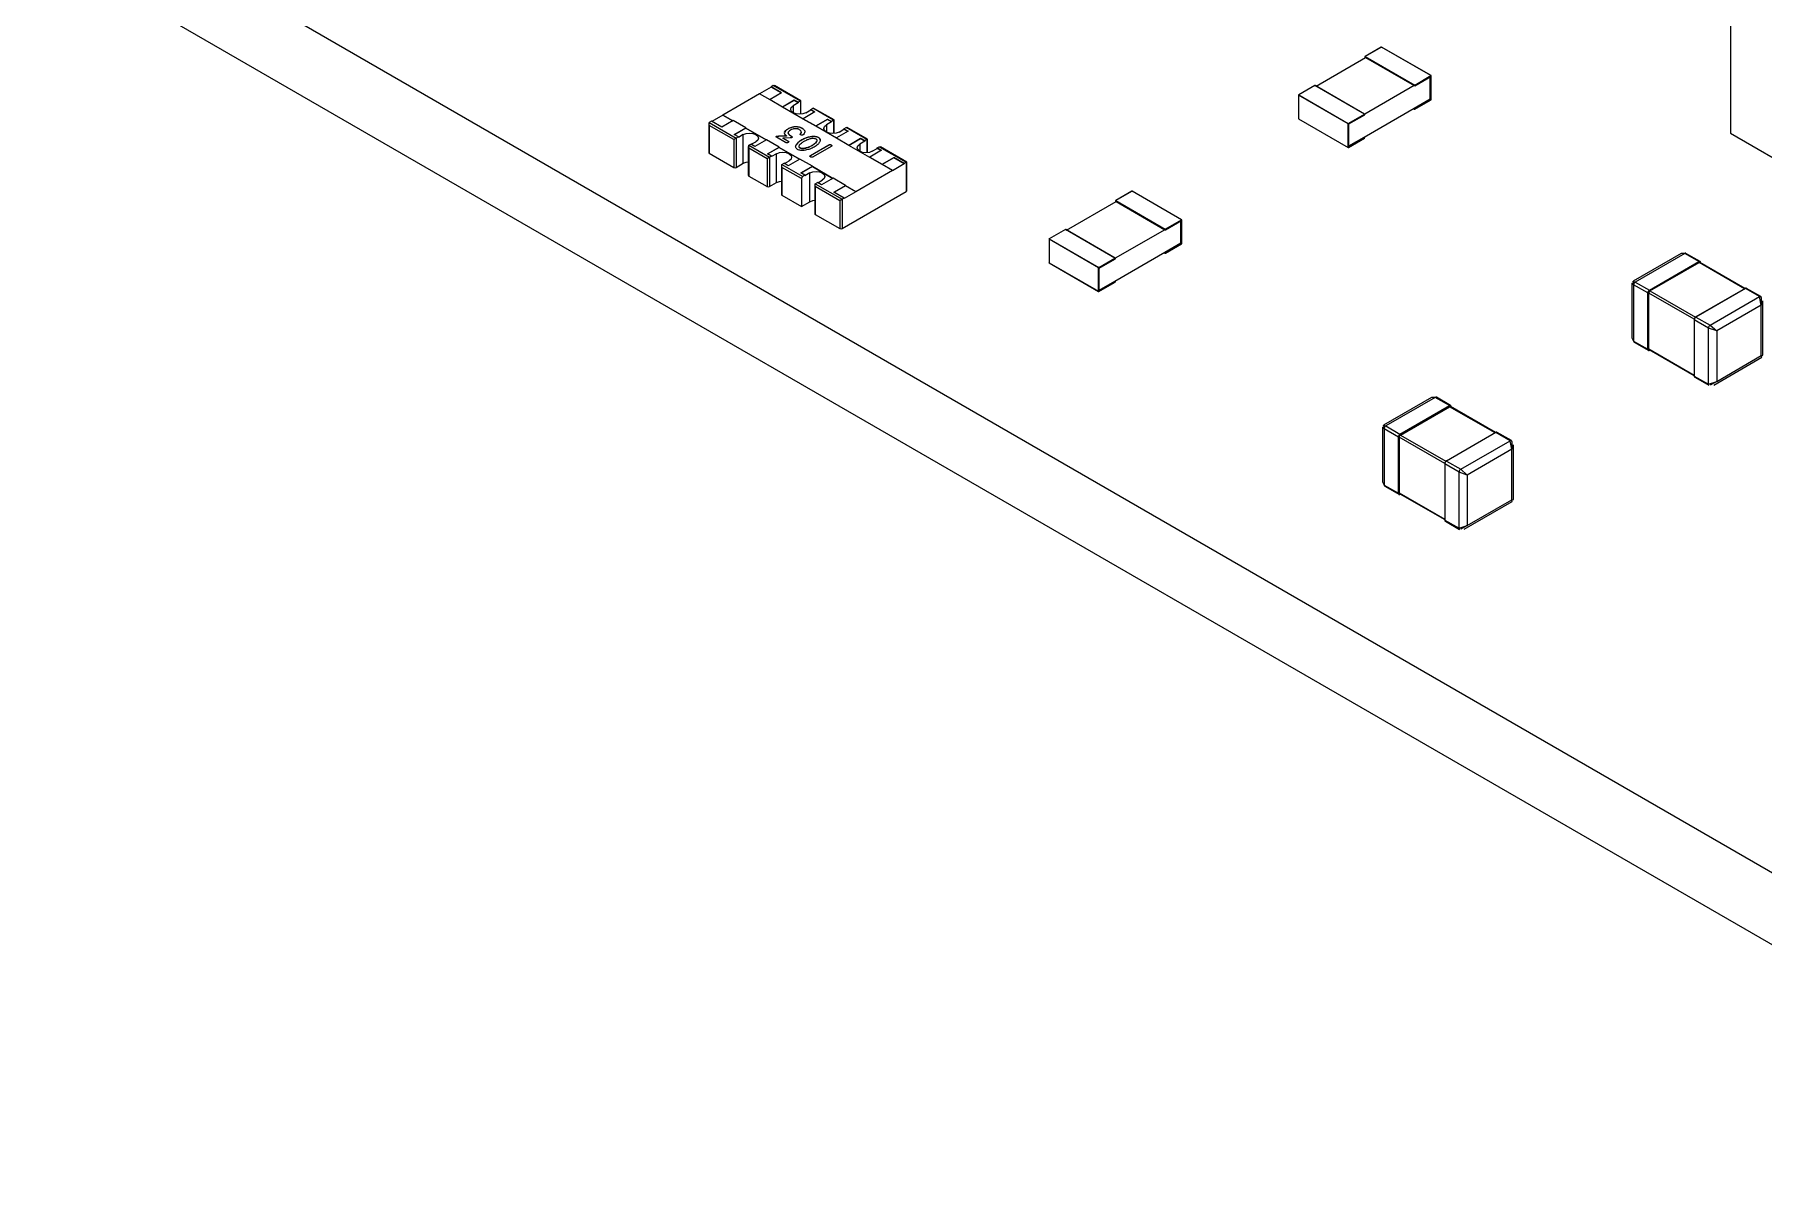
# Model space of a CAD drawing. Header units: millimetres. Extents: x -37 to 256, y 6 to 200.
# Drawn here: x 189.16 to 203.86, y 173.08 to 182.93 of the extents above; entities that cross this region are included whole.
import ezdxf

# ---------------------------------------------------------------- set-up
doc = ezdxf.new("R2010")
doc.units = ezdxf.units.MM

msp = doc.modelspace()

# ---------------------------------------------------------------- linework, layer by layer
at = {"color": 7, "linetype": 'Continuous', "lineweight": 15}
for p, q in [((203.583, 188.153), (203.583, 182.09)), ((189.158, 184.335), (231.585, 159.843)), ((189.158, 183.722), (231.585, 159.23)), ((200.612, 182.823), (200.474, 182.743)), ((200.613, 182.823), (200.475, 182.743)), ((201.034, 182.58), (200.613, 182.823)), ((201.035, 182.58), (200.615, 182.823)), ((200.057, 182.491), (200.477, 182.734)), ((200.473, 182.741), (200.473, 182.737)), ((200.473, 182.737), (200.474, 182.736)), ((200.894, 182.497), (200.474, 182.74)), ((200.474, 182.74), (200.474, 182.736)), ((200.474, 182.736), (200.477, 182.734)), ((200.475, 182.743), (200.896, 182.5)), ((200.477, 182.734), (200.891, 182.495)), ((195.423, 182.482), (195.325, 182.425)), ((195.441, 182.496), (195.423, 182.486)), ((195.512, 182.435), (195.423, 182.486)), ((195.423, 182.486), (195.423, 182.482)), ((195.508, 182.433), (195.423, 182.482)), ((195.671, 182.363), (195.441, 182.496)), ((195.441, 182.496), (195.452, 182.495)), ((195.675, 182.366), (195.452, 182.495)), ((200.046, 182.496), (199.909, 182.416)), ((200.048, 182.496), (199.91, 182.416)), ((200.468, 182.253), (200.048, 182.496)), ((200.47, 182.253), (200.049, 182.496)), ((200.891, 182.495), (200.471, 182.252)), ((200.891, 182.495), (200.894, 182.493)), ((200.894, 182.493), (200.894, 182.497)), ((200.894, 182.493), (200.898, 182.495)), ((200.896, 182.5), (201.034, 182.58)), ((200.896, 182.493), (201.032, 182.572)), ((201.036, 182.577), (200.898, 182.497)), ((200.898, 182.495), (201.034, 182.573)), ((200.898, 182.497), (200.898, 182.495)), ((201.027, 182.382), (201.027, 182.569)), ((201.032, 182.572), (201.034, 182.573)), ((201.034, 182.573), (201.034, 182.378)), ((201.036, 182.377), (201.036, 182.577)), ((201.037, 182.378), (201.037, 182.578)), ((195.324, 182.425), (195.013, 182.245)), ((195.413, 182.374), (195.324, 182.425)), ((195.512, 182.435), (195.413, 182.378)), ((195.413, 182.378), (195.519, 182.316)), ((195.413, 182.378), (195.413, 182.374)), ((195.519, 182.313), (195.413, 182.374)), ((195.519, 182.316), (195.618, 182.373)), ((195.618, 182.369), (195.519, 182.312)), ((195.653, 182.349), (195.611, 182.324)), ((195.618, 182.373), (195.653, 182.353)), ((195.618, 182.373), (195.618, 182.369)), ((195.653, 182.349), (195.618, 182.369)), ((195.671, 182.363), (195.653, 182.353)), ((195.653, 182.353), (195.653, 182.349)), ((195.675, 182.366), (195.671, 182.363)), ((195.675, 182.251), (195.675, 182.366)), ((199.907, 182.414), (199.907, 182.214)), ((200.329, 182.17), (199.908, 182.413)), ((199.908, 182.413), (199.908, 182.213)), ((199.91, 182.416), (200.331, 182.173)), ((200.891, 182.303), (201.027, 182.382)), ((200.894, 182.301), (201.031, 182.38)), ((200.897, 182.296), (201.035, 182.375)), ((201.034, 182.378), (200.898, 182.299)), ((200.898, 182.297), (201.036, 182.377)), ((201.027, 182.382), (201.031, 182.38)), ((201.034, 182.378), (201.031, 182.38)), ((194.914, 182.192), (194.896, 182.182)), ((194.896, 182.157), (194.896, 182.182)), ((194.896, 182.182), (195.126, 182.049)), ((195.002, 182.141), (194.914, 182.192)), ((195.013, 182.245), (194.918, 182.19)), ((195.101, 182.198), (195.002, 182.141)), ((195.013, 182.245), (195.098, 182.196)), ((195.098, 182.196), (195.013, 182.245)), ((195.013, 182.245), (195.013, 182.245)), ((195.208, 182.137), (195.101, 182.198)), ((195.519, 182.313), (195.519, 182.316)), ((195.695, 182.211), (195.519, 182.313)), ((195.794, 182.271), (195.695, 182.214)), ((195.695, 182.214), (195.802, 182.153)), ((195.695, 182.214), (195.695, 182.211)), ((195.802, 182.149), (195.695, 182.211)), ((195.717, 182.263), (195.759, 182.288)), ((195.759, 182.292), (195.777, 182.302)), ((195.759, 182.292), (195.794, 182.271)), ((195.759, 182.288), (195.759, 182.292)), ((195.791, 182.269), (195.759, 182.288)), ((195.954, 182.2), (195.777, 182.302)), ((195.777, 182.302), (195.787, 182.301)), ((195.958, 182.203), (195.787, 182.301)), ((195.802, 182.153), (195.901, 182.21)), ((195.901, 182.206), (195.802, 182.149)), ((195.936, 182.186), (195.893, 182.161)), ((195.901, 182.21), (195.936, 182.19)), ((195.901, 182.21), (195.901, 182.206)), ((195.936, 182.186), (195.901, 182.206)), ((195.954, 182.2), (195.936, 182.19)), ((195.936, 182.19), (195.936, 182.186)), ((195.958, 182.203), (195.954, 182.2)), ((195.958, 182.088), (195.958, 182.203)), ((199.908, 182.213), (200.329, 181.97)), ((199.909, 182.212), (200.329, 181.969)), ((200.331, 182.173), (200.468, 182.253)), ((200.47, 182.25), (200.332, 182.17)), ((200.334, 182.169), (200.47, 182.248)), ((200.335, 182.169), (200.471, 182.248)), ((200.467, 182.058), (200.891, 182.303)), ((200.47, 182.248), (200.47, 182.25)), ((200.47, 182.248), (200.471, 182.248)), ((200.471, 182.248), (200.471, 182.251)), ((200.887, 182.301), (200.895, 182.296)), ((200.894, 182.301), (200.891, 182.303)), ((200.894, 182.297), (200.894, 182.301)), ((200.898, 182.299), (200.894, 182.301)), ((200.898, 182.299), (200.898, 182.297)), ((194.892, 182.172), (194.892, 181.926)), ((195.105, 182.037), (194.896, 182.157)), ((194.896, 182.157), (194.896, 181.92)), ((195.126, 182.049), (195.105, 182.037)), ((195.105, 182.037), (195.105, 181.8)), ((195.109, 182.08), (195.208, 182.137)), ((195.144, 182.059), (195.109, 182.08)), ((195.208, 182.133), (195.112, 182.078)), ((195.144, 182.059), (195.126, 182.049)), ((195.126, 182.049), (195.126, 181.8)), ((195.186, 182.08), (195.144, 182.055)), ((195.144, 182.055), (195.144, 182.059)), ((195.186, 181.835), (195.186, 182.08)), ((195.208, 182.137), (195.208, 182.133)), ((195.208, 182.133), (195.381, 182.033)), ((195.381, 182.033), (195.208, 182.133)), ((195.208, 182.133), (195.208, 182.133)), ((195.384, 182.035), (195.285, 181.978)), ((195.49, 181.973), (195.384, 182.035)), ((195.466, 182.061), (195.466, 182.063)), ((195.546, 182.011), (195.468, 182.056)), ((195.489, 182.066), (195.552, 182.067)), ((195.489, 182.064), (195.489, 182.066)), ((195.552, 182.065), (195.489, 182.064)), ((195.584, 182.05), (195.523, 182.049)), ((195.523, 182.049), (195.567, 182.024)), ((195.523, 182.047), (195.523, 182.049)), ((195.567, 182.022), (195.523, 182.047)), ((195.537, 182.093), (195.537, 182.09)), ((195.552, 182.067), (195.552, 182.065)), ((195.567, 182.127), (195.567, 182.129)), ((195.568, 182.091), (195.568, 182.093)), ((195.582, 182.072), (195.582, 182.074)), ((195.597, 182.062), (195.597, 182.064)), ((195.632, 182.144), (195.632, 182.147)), ((195.671, 182.084), (195.671, 182.086)), ((195.678, 182.103), (195.678, 182.105)), ((195.678, 182.099), (195.678, 182.101)), ((195.683, 182.033), (195.683, 182.035)), ((195.687, 182.132), (195.687, 182.134)), ((195.758, 182.06), (195.758, 182.062)), ((195.802, 182.149), (195.802, 182.153)), ((195.978, 182.047), (195.802, 182.149)), ((195.825, 182.053), (195.825, 182.055)), ((196.077, 182.108), (195.978, 182.051)), ((195.978, 182.051), (196.084, 181.99)), ((195.978, 182.051), (195.978, 182.047)), ((196.084, 181.986), (195.978, 182.047)), ((196, 182.1), (196.042, 182.124)), ((196.042, 182.129), (196.06, 182.139)), ((196.042, 182.129), (196.077, 182.108)), ((196.042, 182.124), (196.042, 182.129)), ((196.074, 182.106), (196.042, 182.124)), ((196.236, 182.037), (196.06, 182.139)), ((196.06, 182.139), (196.07, 182.138)), ((196.241, 182.039), (196.07, 182.138)), ((196.084, 181.99), (196.183, 182.047)), ((196.183, 182.043), (196.085, 181.986)), ((196.183, 182.047), (196.219, 182.027)), ((196.183, 182.047), (196.183, 182.043)), ((196.219, 182.022), (196.183, 182.043)), ((196.236, 182.037), (196.219, 182.027)), ((196.241, 182.039), (196.236, 182.037)), ((196.241, 181.925), (196.241, 182.039)), ((200.329, 181.97), (200.329, 182.17)), ((200.332, 182.17), (200.332, 181.97)), ((200.332, 181.97), (200.47, 182.05)), ((200.332, 181.969), (200.47, 182.049)), ((200.334, 181.973), (200.334, 182.169)), ((200.334, 182.169), (200.335, 182.169)), ((200.47, 182.052), (200.334, 181.973)), ((200.335, 181.976), (200.335, 182.169)), ((200.335, 181.982), (200.467, 182.058)), ((200.467, 182.058), (200.47, 182.056)), ((200.47, 182.052), (200.47, 182.056)), ((200.47, 182.05), (200.47, 182.052)), ((200.471, 182.051), (200.471, 182.054)), ((203.583, 182.09), (206.212, 180.572)), ((194.896, 181.92), (195.105, 181.8)), ((195.228, 181.978), (195.228, 181.733)), ((195.232, 181.988), (195.25, 181.998)), ((195.232, 181.963), (195.232, 181.988)), ((195.232, 181.988), (195.409, 181.886)), ((195.388, 181.873), (195.232, 181.963)), ((195.232, 181.963), (195.232, 181.726)), ((195.285, 181.978), (195.25, 181.998)), ((195.254, 181.996), (195.292, 182.018)), ((195.409, 181.886), (195.388, 181.873)), ((195.391, 181.916), (195.49, 181.973)), ((195.427, 181.896), (195.391, 181.916)), ((195.49, 181.969), (195.395, 181.914)), ((195.427, 181.896), (195.409, 181.886)), ((195.409, 181.886), (195.409, 181.637)), ((195.469, 181.916), (195.427, 181.892)), ((195.427, 181.892), (195.427, 181.896)), ((195.469, 181.671), (195.469, 181.916)), ((195.49, 181.973), (195.49, 181.97)), ((195.49, 181.97), (195.664, 181.87)), ((195.49, 181.97), (195.49, 181.969)), ((195.664, 181.869), (195.49, 181.969)), ((195.567, 182.022), (195.567, 182.024)), ((195.636, 181.991), (195.636, 181.989)), ((195.669, 181.965), (195.669, 181.963)), ((195.714, 181.961), (195.714, 181.963)), ((195.758, 181.901), (195.913, 181.99)), ((195.913, 181.988), (195.758, 181.899)), ((195.758, 181.901), (195.758, 181.899)), ((195.769, 181.983), (195.769, 181.985)), ((195.934, 181.978), (195.779, 181.889)), ((195.806, 182.015), (195.806, 182.017)), ((195.913, 181.988), (195.913, 181.99)), ((195.934, 181.989), (195.934, 181.991)), ((196.084, 181.986), (196.084, 181.99)), ((196.261, 181.884), (196.084, 181.986)), ((196.219, 182.022), (196.176, 181.998)), ((196.219, 182.027), (196.219, 182.022)), ((196.36, 181.945), (196.261, 181.888)), ((196.261, 181.888), (196.367, 181.826)), ((196.261, 181.888), (196.261, 181.884)), ((196.282, 181.937), (196.325, 181.961)), ((196.325, 181.965), (196.342, 181.975)), ((196.325, 181.965), (196.36, 181.945)), ((196.325, 181.961), (196.325, 181.965)), ((196.357, 181.943), (196.325, 181.961)), ((196.342, 181.975), (196.572, 181.843)), ((196.342, 181.975), (196.353, 181.974)), ((196.577, 181.845), (196.353, 181.974)), ((200.334, 181.973), (200.335, 181.976)), ((195.126, 181.8), (195.186, 181.835)), ((195.388, 181.873), (195.388, 181.637)), ((195.511, 181.815), (195.511, 181.569)), ((195.515, 181.824), (195.533, 181.835)), ((195.515, 181.824), (195.692, 181.722)), ((195.515, 181.8), (195.515, 181.824)), ((195.681, 181.704), (195.515, 181.8)), ((195.515, 181.8), (195.515, 181.563)), ((195.568, 181.814), (195.533, 181.835)), ((195.536, 181.833), (195.575, 181.855)), ((195.667, 181.871), (195.568, 181.814)), ((195.773, 181.81), (195.667, 181.871)), ((195.674, 181.753), (195.773, 181.81)), ((195.71, 181.733), (195.674, 181.753)), ((195.773, 181.806), (195.678, 181.751)), ((195.752, 181.753), (195.71, 181.729)), ((195.752, 181.508), (195.752, 181.753)), ((195.773, 181.81), (195.773, 181.806)), ((195.773, 181.806), (195.947, 181.706)), ((195.946, 181.706), (195.773, 181.806)), ((195.773, 181.806), (195.773, 181.806)), ((196.456, 181.772), (196.144, 181.592)), ((196.367, 181.823), (196.261, 181.884)), ((196.367, 181.826), (196.466, 181.884)), ((196.367, 181.823), (196.367, 181.826)), ((196.456, 181.772), (196.367, 181.823)), ((196.466, 181.88), (196.368, 181.823)), ((196.555, 181.829), (196.456, 181.771)), ((196.456, 181.771), (196.456, 181.772)), ((196.555, 181.833), (196.466, 181.884)), ((196.466, 181.884), (196.466, 181.88)), ((196.555, 181.829), (196.466, 181.88)), ((196.572, 181.843), (196.555, 181.833)), ((196.555, 181.833), (196.555, 181.829)), ((196.577, 181.845), (196.572, 181.843)), ((196.572, 181.843), (196.572, 181.594)), ((196.577, 181.6), (196.577, 181.845)), ((195.232, 181.726), (195.388, 181.637)), ((195.409, 181.637), (195.469, 181.671)), ((195.681, 181.704), (195.681, 181.467)), ((195.71, 181.733), (195.692, 181.722)), ((195.71, 181.729), (195.71, 181.733)), ((195.794, 181.651), (195.794, 181.406)), ((195.798, 181.661), (195.816, 181.671)), ((195.798, 181.637), (195.798, 181.661)), ((195.798, 181.661), (196.028, 181.529)), ((196.007, 181.516), (195.798, 181.637)), ((195.798, 181.637), (195.798, 181.4)), ((195.851, 181.651), (195.816, 181.671)), ((195.819, 181.669), (195.858, 181.692)), ((195.95, 181.708), (195.851, 181.651)), ((196.056, 181.647), (195.95, 181.708)), ((195.957, 181.59), (196.056, 181.647)), ((196.056, 181.643), (195.961, 181.588)), ((196.028, 181.279), (196.572, 181.594)), ((196.144, 181.592), (196.045, 181.535)), ((196.056, 181.647), (196.056, 181.643)), ((196.144, 181.592), (196.056, 181.643)), ((196.056, 181.643), (196.056, 181.643)), ((196.144, 181.592), (196.056, 181.643)), ((196.144, 181.592), (196.144, 181.592)), ((198.491, 181.598), (198.353, 181.518)), ((198.492, 181.598), (198.354, 181.518)), ((198.913, 181.355), (198.492, 181.598)), ((198.914, 181.355), (198.493, 181.598)), ((195.515, 181.563), (195.681, 181.467)), ((195.681, 181.467), (195.752, 181.508)), ((196.045, 181.539), (195.957, 181.59)), ((196.028, 181.529), (196.007, 181.516)), ((196.007, 181.516), (196.007, 181.279)), ((196.045, 181.539), (196.028, 181.529)), ((196.028, 181.529), (196.028, 181.279)), ((196.045, 181.535), (196.045, 181.539)), ((197.936, 181.267), (198.356, 181.509)), ((198.352, 181.516), (198.352, 181.513)), ((198.773, 181.272), (198.352, 181.515)), ((198.352, 181.515), (198.352, 181.511)), ((198.352, 181.513), (198.352, 181.511)), ((198.352, 181.511), (198.356, 181.509)), ((198.354, 181.518), (198.775, 181.275)), ((198.356, 181.509), (198.77, 181.27)), ((195.798, 181.4), (196.007, 181.279)), ((198.775, 181.275), (198.913, 181.355)), ((198.775, 181.268), (198.911, 181.347)), ((198.915, 181.352), (198.777, 181.272)), ((198.777, 181.27), (198.913, 181.349)), ((198.906, 181.157), (198.906, 181.344)), ((198.911, 181.347), (198.913, 181.349)), ((198.913, 181.349), (198.913, 181.153)), ((198.915, 181.153), (198.915, 181.353)), ((198.915, 181.152), (198.915, 181.352)), ((197.786, 181.19), (197.786, 180.99)), ((197.925, 181.271), (197.787, 181.192)), ((198.207, 180.946), (197.787, 181.189)), ((197.787, 181.189), (197.787, 180.989)), ((197.926, 181.271), (197.788, 181.192)), ((197.788, 181.192), (198.209, 180.949)), ((198.347, 181.028), (197.926, 181.271)), ((198.348, 181.029), (197.928, 181.271)), ((198.77, 181.27), (198.349, 181.028)), ((198.77, 181.27), (198.773, 181.268)), ((198.77, 181.078), (198.906, 181.157)), ((198.773, 181.268), (198.773, 181.272)), ((198.773, 181.268), (198.777, 181.27)), ((198.773, 181.076), (198.909, 181.155)), ((198.776, 181.071), (198.914, 181.151)), ((198.777, 181.272), (198.777, 181.27)), ((198.913, 181.153), (198.777, 181.074)), ((198.777, 181.072), (198.915, 181.152)), ((198.906, 181.157), (198.909, 181.155)), ((198.913, 181.153), (198.909, 181.155)), ((198.209, 180.949), (198.347, 181.028)), ((198.349, 181.025), (198.211, 180.946)), ((198.213, 180.944), (198.35, 181.023)), ((198.213, 180.945), (198.349, 181.023)), ((198.345, 180.833), (198.77, 181.078)), ((198.349, 181.023), (198.349, 181.025)), ((198.349, 181.023), (198.35, 181.023)), ((198.35, 181.023), (198.35, 181.026)), ((198.765, 181.076), (198.774, 181.071)), ((198.773, 181.076), (198.77, 181.078)), ((198.777, 181.074), (198.773, 181.076)), ((198.773, 181.072), (198.773, 181.076)), ((198.777, 181.074), (198.777, 181.072)), ((203.161, 181.067), (202.753, 180.831)), ((203.193, 181.068), (202.772, 180.825)), ((203.193, 181.068), (203.161, 181.067)), ((203.313, 180.999), (203.193, 181.068)), ((203.323, 181), (203.203, 181.069)), ((197.787, 180.989), (198.207, 180.746)), ((197.787, 180.987), (198.208, 180.745)), ((198.207, 180.746), (198.207, 180.946)), ((198.211, 180.946), (198.211, 180.746)), ((198.213, 180.749), (198.213, 180.945)), ((198.213, 180.945), (198.213, 180.944)), ((198.213, 180.751), (198.213, 180.944)), ((202.892, 180.756), (203.313, 180.999)), ((203.316, 180.993), (202.896, 180.75)), ((202.897, 180.749), (203.315, 180.99)), ((203.705, 180.77), (203.322, 180.99)), ((203.328, 180.987), (203.328, 180.989)), ((198.21, 180.745), (198.348, 180.824)), ((198.211, 180.746), (198.349, 180.825)), ((198.213, 180.757), (198.345, 180.833)), ((198.349, 180.827), (198.213, 180.749)), ((198.213, 180.749), (198.213, 180.751)), ((198.345, 180.833), (198.349, 180.831)), ((198.349, 180.827), (198.349, 180.831)), ((198.349, 180.825), (198.349, 180.827)), ((198.35, 180.826), (198.35, 180.83)), ((202.743, 180.814), (202.758, 180.817)), ((202.743, 180.814), (202.743, 180.351)), ((202.758, 180.817), (202.753, 180.832)), ((202.878, 180.732), (202.758, 180.801)), ((202.758, 180.801), (202.758, 180.323)), ((202.772, 180.825), (202.892, 180.756)), ((202.878, 180.254), (202.878, 180.732)), ((202.885, 180.732), (202.885, 180.254)), ((202.887, 180.257), (202.887, 180.731)), ((203.706, 180.771), (203.286, 180.528)), ((203.709, 180.77), (203.288, 180.527)), ((203.829, 180.701), (203.709, 180.77)), ((203.839, 180.702), (203.719, 180.771)), ((203.719, 180.771), (203.719, 180.771)), ((203.408, 180.458), (203.829, 180.701)), ((203.843, 180.627), (203.465, 180.409)), ((203.843, 180.627), (203.829, 180.701)), ((203.843, 180.693), (203.843, 180.627)), ((203.843, 180.199), (203.843, 180.627)), ((203.858, 180.202), (203.858, 180.665)), ((203.272, 180.505), (203.272, 180.027)), ((203.394, 180.434), (203.274, 180.503)), ((203.274, 180.503), (203.274, 180.025)), ((203.288, 180.527), (203.408, 180.458)), ((203.465, 180.409), (203.394, 180.434)), ((203.394, 179.956), (203.394, 180.434)), ((203.408, 180.458), (203.465, 180.409)), ((202.743, 180.351), (202.758, 180.323)), ((202.758, 180.323), (202.878, 180.254)), ((202.762, 180.314), (202.882, 180.245)), ((203.465, 180.409), (203.465, 179.98)), ((202.89, 180.25), (203.272, 180.029)), ((202.895, 180.245), (202.896, 180.246)), ((203.439, 179.949), (203.848, 180.185)), ((203.465, 179.98), (203.843, 180.199)), ((203.843, 180.199), (203.858, 180.202)), ((203.848, 180.185), (203.843, 180.199)), ((203.274, 180.025), (203.394, 179.956)), ((203.278, 180.016), (203.398, 179.947)), ((203.278, 180.016), (203.278, 180.016)), ((203.394, 179.956), (203.465, 179.98)), ((203.465, 179.98), (203.408, 179.948)), ((201.04, 179.843), (200.632, 179.607)), ((201.071, 179.844), (200.651, 179.601)), ((201.071, 179.844), (201.04, 179.843)), ((201.191, 179.774), (201.071, 179.844)), ((201.201, 179.775), (201.081, 179.845)), ((200.771, 179.531), (201.191, 179.774)), ((201.195, 179.768), (200.774, 179.525)), ((200.776, 179.524), (201.193, 179.765)), ((201.583, 179.545), (201.201, 179.766)), ((201.207, 179.762), (201.207, 179.764)), ((200.622, 179.59), (200.636, 179.593)), ((200.622, 179.59), (200.622, 179.126)), ((200.636, 179.593), (200.632, 179.607)), ((200.757, 179.507), (200.636, 179.576)), ((200.636, 179.576), (200.636, 179.099)), ((200.651, 179.601), (200.771, 179.531)), ((201.585, 179.546), (201.164, 179.303)), ((201.587, 179.546), (201.167, 179.303)), ((201.708, 179.476), (201.587, 179.546)), ((201.718, 179.477), (201.597, 179.547)), ((201.597, 179.547), (201.597, 179.547)), ((200.757, 179.029), (200.757, 179.507)), ((200.764, 179.507), (200.764, 179.029)), ((200.765, 179.032), (200.765, 179.506)), ((201.287, 179.233), (201.708, 179.476)), ((201.722, 179.403), (201.343, 179.184)), ((201.722, 179.403), (201.708, 179.476)), ((201.722, 179.468), (201.722, 179.403)), ((201.722, 178.974), (201.722, 179.403)), ((201.736, 178.977), (201.736, 179.441)), ((201.151, 179.28), (201.151, 178.803)), ((201.273, 179.209), (201.153, 179.278)), ((201.153, 179.278), (201.153, 178.801)), ((201.167, 179.303), (201.287, 179.233)), ((200.622, 179.126), (200.636, 179.099)), ((200.636, 179.099), (200.757, 179.029)), ((201.343, 179.184), (201.273, 179.209)), ((201.273, 178.731), (201.273, 179.209)), ((201.287, 179.233), (201.343, 179.184)), ((201.343, 179.184), (201.343, 178.756)), ((200.641, 179.089), (200.761, 179.02)), ((200.769, 179.025), (201.151, 178.805)), ((200.773, 179.021), (200.775, 179.022)), ((201.318, 178.724), (201.726, 178.96)), ((201.343, 178.756), (201.722, 178.974)), ((201.722, 178.974), (201.736, 178.977)), ((201.726, 178.96), (201.722, 178.974)), ((201.153, 178.801), (201.273, 178.731)), ((201.157, 178.791), (201.277, 178.722)), ((201.157, 178.791), (201.157, 178.791)), ((201.273, 178.731), (201.343, 178.756)), ((201.343, 178.756), (201.287, 178.723))]:
    msp.add_line(p, q, dxfattribs=at)
at = {"color": 8, "linetype": 'Continuous', "lineweight": 15}
for p, q in [((201.031, 182.38), (201.031, 182.571)), ((195.671, 182.363), (195.671, 182.251)), ((195.611, 182.324), (195.611, 182.263)), ((195.954, 182.2), (195.954, 182.087)), ((200.887, 182.301), (200.894, 182.297)), ((195.893, 182.161), (195.893, 182.1)), ((196.236, 182.037), (196.236, 181.924)), ((200.335, 181.978), (200.47, 182.056)), ((196.176, 181.998), (196.176, 181.937)), ((198.909, 181.155), (198.909, 181.346)), ((198.766, 181.076), (198.773, 181.072)), ((203.7, 180.767), (203.315, 180.99)), ((198.213, 180.753), (198.349, 180.831)), ((202.758, 180.801), (202.743, 180.814)), ((202.753, 180.832), (202.772, 180.825)), ((203.273, 180.508), (202.887, 180.731)), ((202.897, 180.749), (203.283, 180.526)), ((202.887, 180.257), (203.272, 180.034)), ((201.579, 179.542), (201.193, 179.765)), ((200.636, 179.576), (200.622, 179.59)), ((200.632, 179.607), (200.651, 179.601)), ((201.151, 179.283), (200.765, 179.506)), ((200.776, 179.524), (201.162, 179.301)), ((200.765, 179.032), (201.151, 178.81))]:
    msp.add_line(p, q, dxfattribs=at)
at = {"color": 8, "linetype": 'Continuous', "lineweight": 15, "flags": 128}
for points in [[(200.612, 182.823), (200.612, 182.823), (200.613, 182.823), (200.613, 182.823), (200.613, 182.823), (200.613, 182.823)], [(200.613, 182.823), (200.614, 182.823), (200.614, 182.823), (200.614, 182.823), (200.615, 182.823), (200.615, 182.823)], [(200.473, 182.741), (200.473, 182.741), (200.473, 182.74), (200.473, 182.74), (200.474, 182.74), (200.474, 182.74)], [(200.474, 182.743), (200.475, 182.743), (200.475, 182.743), (200.475, 182.743), (200.475, 182.743), (200.475, 182.743)], [(200.048, 182.496), (200.047, 182.496), (200.047, 182.496), (200.047, 182.496), (200.046, 182.496), (200.046, 182.496)], [(200.048, 182.496), (200.048, 182.496), (200.048, 182.496), (200.049, 182.496), (200.049, 182.496), (200.049, 182.496)], [(201.034, 182.58), (201.034, 182.58), (201.035, 182.58), (201.035, 182.58), (201.035, 182.58), (201.035, 182.58)], [(201.036, 182.577), (201.036, 182.577), (201.036, 182.577), (201.037, 182.577), (201.037, 182.578), (201.037, 182.578)], [(199.907, 182.414), (199.907, 182.414), (199.908, 182.414), (199.908, 182.413), (199.908, 182.413), (199.908, 182.413)], [(199.909, 182.416), (199.909, 182.417), (199.909, 182.417), (199.909, 182.416), (199.91, 182.416), (199.91, 182.416)], [(201.037, 182.378), (201.037, 182.377), (201.036, 182.377), (201.036, 182.377), (201.036, 182.377), (201.036, 182.377)], [(199.907, 182.214), (199.907, 182.214), (199.908, 182.214), (199.908, 182.213), (199.908, 182.213), (199.908, 182.213)], [(199.909, 182.212), (199.908, 182.212), (199.908, 182.213), (199.908, 182.213), (199.908, 182.213), (199.908, 182.213)], [(200.468, 182.253), (200.469, 182.253), (200.469, 182.253), (200.469, 182.253), (200.47, 182.253), (200.47, 182.253)], [(200.47, 182.25), (200.471, 182.25), (200.471, 182.25), (200.471, 182.251), (200.471, 182.251), (200.471, 182.251)], [(200.895, 182.296), (200.895, 182.296), (200.895, 182.296), (200.894, 182.297), (200.894, 182.297), (200.894, 182.297)], [(200.471, 182.051), (200.471, 182.051), (200.471, 182.05), (200.471, 182.05), (200.47, 182.05), (200.47, 182.05)], [(200.47, 182.049), (200.47, 182.049), (200.47, 182.049), (200.47, 182.05), (200.47, 182.05), (200.47, 182.05)], [(200.329, 181.969), (200.329, 181.969), (200.329, 181.97), (200.329, 181.97), (200.329, 181.97), (200.329, 181.97)], [(200.332, 181.969), (200.332, 181.969), (200.332, 181.97), (200.332, 181.97), (200.332, 181.97), (200.332, 181.97)], [(198.491, 181.598), (198.491, 181.598), (198.491, 181.598), (198.492, 181.598), (198.492, 181.598), (198.492, 181.598)], [(198.492, 181.598), (198.492, 181.598), (198.493, 181.598), (198.493, 181.598), (198.493, 181.598), (198.493, 181.598)], [(198.352, 181.516), (198.352, 181.516), (198.352, 181.516), (198.352, 181.515), (198.352, 181.515), (198.352, 181.515)], [(198.353, 181.518), (198.353, 181.519), (198.353, 181.519), (198.354, 181.518), (198.354, 181.518), (198.354, 181.518)], [(198.913, 181.355), (198.913, 181.355), (198.913, 181.355), (198.914, 181.355), (198.914, 181.355), (198.914, 181.355)], [(198.915, 181.352), (198.915, 181.352), (198.915, 181.352), (198.915, 181.353), (198.915, 181.353), (198.915, 181.353)], [(197.786, 181.19), (197.786, 181.189), (197.786, 181.189), (197.786, 181.189), (197.787, 181.189), (197.787, 181.189)], [(197.787, 181.192), (197.788, 181.192), (197.788, 181.192), (197.788, 181.192), (197.788, 181.192), (197.788, 181.192)], [(197.926, 181.271), (197.926, 181.271), (197.926, 181.272), (197.925, 181.272), (197.925, 181.271), (197.925, 181.271)], [(197.926, 181.271), (197.927, 181.271), (197.927, 181.272), (197.927, 181.272), (197.928, 181.271), (197.928, 181.271)], [(198.915, 181.153), (198.915, 181.153), (198.915, 181.152), (198.915, 181.152), (198.915, 181.152), (198.915, 181.152)], [(198.347, 181.028), (198.347, 181.029), (198.348, 181.029), (198.348, 181.029), (198.348, 181.029), (198.348, 181.029)], [(198.349, 181.025), (198.349, 181.026), (198.349, 181.026), (198.35, 181.026), (198.35, 181.026), (198.35, 181.026)], [(198.774, 181.071), (198.773, 181.071), (198.773, 181.072), (198.773, 181.072), (198.773, 181.072), (198.773, 181.072)], [(197.786, 180.99), (197.786, 180.989), (197.786, 180.989), (197.786, 180.989), (197.787, 180.989), (197.787, 180.989)], [(197.787, 180.987), (197.787, 180.988), (197.787, 180.988), (197.787, 180.988), (197.787, 180.989), (197.787, 180.989)], [(203.327, 180.988), (203.327, 180.989), (203.326, 180.991), (203.325, 180.992), (203.324, 180.994), (203.322, 180.994), (203.32, 180.994), (203.318, 180.994), (203.316, 180.993)], [(198.208, 180.745), (198.208, 180.745), (198.208, 180.745), (198.207, 180.745), (198.207, 180.746), (198.207, 180.746)], [(198.21, 180.745), (198.211, 180.745), (198.211, 180.745), (198.211, 180.745), (198.211, 180.746), (198.211, 180.746)], [(198.348, 180.824), (198.349, 180.824), (198.349, 180.825), (198.349, 180.825), (198.349, 180.825), (198.349, 180.825)], [(198.35, 180.826), (198.35, 180.826), (198.349, 180.826), (198.349, 180.826), (198.349, 180.825), (198.349, 180.825)], [(202.885, 180.254), (202.885, 180.252), (202.886, 180.25), (202.887, 180.248), (202.888, 180.247), (202.89, 180.246), (202.892, 180.246), (202.894, 180.247), (202.895, 180.247)], [(201.206, 179.763), (201.205, 179.764), (201.205, 179.766), (201.204, 179.768), (201.202, 179.769), (201.201, 179.77), (201.199, 179.77), (201.197, 179.769), (201.195, 179.768)], [(200.764, 179.029), (200.764, 179.027), (200.764, 179.025), (200.765, 179.023), (200.767, 179.022), (200.768, 179.022), (200.77, 179.022), (200.772, 179.022), (200.773, 179.023)]]:
    msp.add_lwpolyline(points, dxfattribs=at)
at = {"color": 7, "linetype": 'Continuous', "lineweight": 15, "flags": 128}
for points in [[(195.717, 182.263), (195.692, 182.254), (195.664, 182.251), (195.635, 182.254), (195.611, 182.263), (195.594, 182.277), (195.589, 182.294), (195.594, 182.31), (195.611, 182.324)], [(195.186, 182.08), (195.211, 182.089), (195.239, 182.092), (195.268, 182.089), (195.292, 182.08), (195.309, 182.066), (195.314, 182.049), (195.309, 182.032), (195.292, 182.018)], [(196, 182.1), (195.975, 182.091), (195.946, 182.087), (195.918, 182.091), (195.893, 182.1), (195.877, 182.114), (195.871, 182.131), (195.877, 182.147), (195.893, 182.161)], [(195.469, 181.916), (195.494, 181.926), (195.522, 181.929), (195.551, 181.926), (195.575, 181.916), (195.592, 181.902), (195.597, 181.886), (195.592, 181.869), (195.575, 181.855)], [(196.282, 181.937), (196.258, 181.927), (196.229, 181.924), (196.201, 181.927), (196.176, 181.937), (196.16, 181.951), (196.154, 181.967), (196.16, 181.984), (196.176, 181.998)], [(195.186, 181.835), (195.211, 181.844), (195.228, 181.847)], [(195.752, 181.753), (195.776, 181.762), (195.805, 181.766), (195.834, 181.762), (195.858, 181.753), (195.874, 181.739), (195.88, 181.722), (195.874, 181.706), (195.858, 181.692)], [(195.469, 181.671), (195.494, 181.681), (195.511, 181.684)], [(195.752, 181.508), (195.776, 181.517), (195.794, 181.52)]]:
    msp.add_lwpolyline(points, dxfattribs=at)
at = {"color": 7, "linetype": 'Continuous', "lineweight": 15}
for centre, radius, start, end in [((200.613, 182.82), 0.0025, 60.0027, 119.9973), ((200.475, 182.741), 0.0025, 119.9973, 180), ((200.478, 182.74), 0.00384, 122.6055, 177.3945), ((200.048, 182.494), 0.0025, 60.0027, 119.9973), ((200.898, 182.497), 0.00384, 122.6055, 177.3945), ((200.896, 182.5), 0.00384, 242.6097, 297.3903), ((200.894, 182.497), 0.00384, 2.6055, 57.3945), ((201.032, 182.576), 0.00384, 2.6055, 57.3945), ((201.034, 182.578), 0.0025, 0, 60.0027), ((199.91, 182.414), 0.0025, 119.9973, 180), ((199.912, 182.413), 0.00384, 122.6055, 177.3945), ((201.034, 182.378), 0.0025, 299.9973, 0), ((199.91, 182.214), 0.0025, 180, 240.0027), ((200.466, 182.25), 0.00384, 2.6055, 57.3945), ((200.468, 182.251), 0.0025, 0, 60.0027), ((200.896, 182.3), 0.00384, 242.6097, 297.3903), ((200.896, 182.298), 0.0025, 240.0027, 299.9973), ((200.333, 182.17), 0.00384, 122.6055, 177.3945), ((200.331, 182.174), 0.00384, 242.6097, 297.3903), ((200.328, 182.17), 0.00384, 2.6055, 57.3945), ((200.468, 182.051), 0.0025, 299.9973, 0), ((194.9, 181.927), 0.00754, 185.6948, 245.6253), ((200.331, 181.974), 0.00384, 242.6097, 297.3903), ((200.331, 181.971), 0.0025, 240.0027, 299.9973), ((195.116, 181.82), 0.0231, 242.6097, 297.3903), ((195.235, 181.733), 0.00754, 185.6948, 245.6253), ((195.398, 181.657), 0.0231, 242.6097, 297.3903), ((195.704, 181.703), 0.0231, 122.6055, 177.3945), ((196.569, 181.601), 0.00754, 294.3747, 354.3052), ((198.492, 181.596), 0.0025, 60.0027, 119.9973), ((195.518, 181.57), 0.00754, 185.6948, 245.6253), ((198.354, 181.516), 0.0025, 119.9973, 180), ((198.356, 181.515), 0.00384, 122.6055, 177.3945), ((195.801, 181.407), 0.00754, 185.6948, 245.6253), ((198.911, 181.352), 0.00384, 2.6055, 57.3945), ((198.913, 181.353), 0.0025, 0, 60.0027), ((196.017, 181.3), 0.0231, 242.6097, 297.3903), ((197.788, 181.19), 0.0025, 119.9973, 180), ((197.791, 181.188), 0.00384, 122.6055, 177.3945), ((197.926, 181.269), 0.0025, 60.0027, 119.9973), ((198.777, 181.272), 0.00384, 122.6055, 177.3945), ((198.775, 181.276), 0.00384, 242.6097, 297.3903), ((198.773, 181.272), 0.00384, 2.6055, 57.3945), ((198.913, 181.153), 0.0025, 299.9973, 0), ((198.345, 181.025), 0.00384, 2.6055, 57.3945), ((198.347, 181.026), 0.0025, 0, 60.0027), ((198.775, 181.076), 0.00384, 242.6097, 297.3903), ((198.775, 181.073), 0.0025, 240.0027, 299.9973), ((203.198, 181.06), 0.0101, 65.686, 125.6182), ((197.788, 180.99), 0.0025, 180, 240.0027), ((198.211, 180.946), 0.00384, 122.6055, 177.3945), ((198.209, 180.949), 0.00384, 242.6097, 297.3903), ((198.207, 180.946), 0.00384, 2.6055, 57.3945), ((203.309, 180.992), 0.00768, 2.6055, 57.3945), ((203.319, 180.984), 0.00754, 65.686, 125.6182), ((198.209, 180.749), 0.00384, 242.6097, 297.3903), ((198.209, 180.747), 0.0025, 240.0027, 299.9973), ((198.347, 180.826), 0.0025, 299.9973, 0), ((202.788, 180.8), 0.0307, 122.6055, 177.3945), ((202.909, 180.73), 0.0307, 122.6055, 177.3945), ((202.881, 180.738), 0.00769, 242.6097, 297.3903), ((202.908, 180.73), 0.0231, 122.6055, 177.3945), ((202.91, 180.729), 0.0231, 122.6055, 177.3945), ((202.888, 180.75), 0.00768, 2.6055, 57.3945), ((203.833, 180.694), 0.0101, 354.3796, 54.302), ((203.305, 180.502), 0.0307, 122.6055, 177.3945), ((203.425, 180.432), 0.0307, 122.6055, 177.3945), ((202.768, 180.322), 0.0101, 174.3796, 234.302), ((202.881, 180.261), 0.00769, 242.6097, 297.3903), ((202.894, 180.256), 0.00755, 174.3796, 234.302), ((201.077, 179.836), 0.0101, 65.686, 125.6182), ((203.404, 179.955), 0.0101, 174.3796, 234.302), ((201.187, 179.768), 0.00768, 2.6055, 57.3945), ((201.198, 179.759), 0.00754, 65.686, 125.6182), ((200.667, 179.575), 0.0307, 122.6055, 177.3945), ((200.787, 179.506), 0.0307, 122.6055, 177.3945), ((200.76, 179.514), 0.00769, 242.6097, 297.3903), ((200.787, 179.506), 0.0231, 122.6055, 177.3945), ((200.788, 179.505), 0.0231, 122.6055, 177.3945), ((200.767, 179.525), 0.00768, 2.6055, 57.3945), ((201.712, 179.469), 0.0101, 354.3796, 54.302), ((201.183, 179.277), 0.0307, 122.6055, 177.3945), ((200.646, 179.098), 0.0101, 174.3796, 234.302), ((201.303, 179.208), 0.0307, 122.6055, 177.3945), ((200.76, 179.036), 0.00769, 242.6097, 297.3903), ((200.773, 179.032), 0.00755, 174.3796, 234.302), ((201.283, 178.73), 0.0101, 174.3796, 234.302)]:
    msp.add_arc(centre, radius, start, end, dxfattribs=at)
at = {"color": 8, "linetype": 'Continuous', "lineweight": 15}
for centre, radius, start, end in [((201.035, 182.376), 0.0012, 304.0564, 7.2558), ((200.897, 182.297), 0.0012, 304.0564, 7.2558), ((198.913, 181.152), 0.0012, 304.0563, 7.2558), ((198.775, 181.072), 0.0012, 304.0563, 7.2558), ((203.319, 180.991), 0.0101, 66.7087, 125.5285), ((203.326, 180.989), 0.0021, 311.3511, 357.4184), ((203.707, 180.768), 0.00251, 54.3818, 114.314), ((203.715, 180.762), 0.0102, 67.4847, 125.4597), ((203.835, 180.693), 0.0101, 65.686, 125.6182), ((203.275, 180.505), 0.00251, 185.6948, 245.6253), ((203.287, 180.525), 0.00251, 54.3818, 114.314), ((202.888, 180.253), 0.00981, 173.608, 236.0126), ((202.893, 180.247), 0.0021, 302.5896, 348.6897), ((203.275, 180.028), 0.00251, 185.6948, 245.6253), ((203.284, 180.024), 0.0101, 174.3796, 234.302), ((201.197, 179.766), 0.0101, 66.7087, 125.5285), ((201.205, 179.764), 0.0021, 311.3511, 357.4184), ((201.586, 179.544), 0.00251, 54.3818, 114.314), ((201.593, 179.537), 0.0102, 67.4847, 125.4597), ((201.713, 179.468), 0.0101, 65.686, 125.6182), ((201.154, 179.281), 0.00251, 185.6948, 245.6253), ((201.165, 179.301), 0.00251, 54.3818, 114.314), ((200.766, 179.028), 0.00981, 173.608, 236.0126), ((200.772, 179.023), 0.0021, 302.5896, 348.6897), ((201.154, 178.803), 0.00251, 185.6948, 245.6253), ((201.163, 178.8), 0.0101, 174.3796, 234.302)]:
    msp.add_arc(centre, radius, start, end, dxfattribs=at)
at = {"color": 7, "linetype": 'Continuous', "lineweight": 15}
for points, knots in [([(195.468, 182.056), (195.467, 182.057), (195.465, 182.058), (195.464, 182.06), (195.464, 182.061), (195.465, 182.062), (195.466, 182.063), (195.466, 182.063)], [0, 0, 0, 0, 0.3512049, 0.5187653, 0.688076, 0.8331908, 1, 1, 1, 1]), ([(195.466, 182.061), (195.465, 182.061), (195.465, 182.06), (195.464, 182.059), (195.464, 182.059), (195.464, 182.058)], [0, 0, 0, 0, 0.438324, 0.789433, 1, 1, 1, 1]), ([(195.466, 182.063), (195.467, 182.064), (195.469, 182.064), (195.474, 182.065), (195.481, 182.066), (195.486, 182.066), (195.489, 182.066)], [0, 0, 0, 0, 0.0841338, 0.3340346, 0.6654841, 1, 1, 1, 1]), ([(195.489, 182.064), (195.487, 182.064), (195.483, 182.064), (195.476, 182.063), (195.471, 182.063), (195.468, 182.062), (195.466, 182.061), (195.466, 182.061)], [0, 0, 0, 0, 0.211288, 0.594414, 0.791443, 0.934359, 1, 1, 1, 1]), ([(195.552, 182.067), (195.547, 182.072), (195.539, 182.08), (195.536, 182.089), (195.537, 182.093), (195.537, 182.095)], [0, 0, 0, 0, 0.5912282, 0.8592114, 1, 1, 1, 1]), ([(195.537, 182.098), (195.537, 182.098), (195.537, 182.104), (195.546, 182.115), (195.559, 182.124), (195.567, 182.129)], [0, 0, 0, 0, 0.002841, 0.460812, 1, 1, 1, 1]), ([(195.567, 182.127), (195.559, 182.122), (195.545, 182.113), (195.539, 182.102), (195.537, 182.096)], [0, 0, 0, 0, 0.540724, 1, 1, 1, 1]), ([(195.567, 182.129), (195.577, 182.134), (195.591, 182.141), (195.614, 182.146), (195.626, 182.146), (195.632, 182.147)], [0, 0, 0, 0, 0.521274, 0.7612, 1, 1, 1, 1]), ([(195.632, 182.144), (195.626, 182.144), (195.614, 182.144), (195.591, 182.139), (195.577, 182.132), (195.567, 182.127)], [0, 0, 0, 0, 0.2388, 0.478726, 1, 1, 1, 1]), ([(195.587, 182.117), (195.582, 182.114), (195.574, 182.108), (195.568, 182.099), (195.568, 182.095), (195.568, 182.093)], [0, 0, 0, 0, 0.532693, 0.768751, 1, 1, 1, 1]), ([(195.568, 182.093), (195.569, 182.089), (195.572, 182.083), (195.578, 182.077), (195.582, 182.074)], [0, 0, 0, 0, 0.464986, 1, 1, 1, 1]), ([(195.582, 182.072), (195.578, 182.075), (195.572, 182.081), (195.569, 182.087), (195.568, 182.091)], [0, 0, 0, 0, 0.535014, 1, 1, 1, 1]), ([(195.582, 182.074), (195.583, 182.073), (195.586, 182.071), (195.591, 182.068), (195.595, 182.065), (195.597, 182.064)], [0, 0, 0, 0, 0.223951, 0.611975, 1, 1, 1, 1]), ([(195.597, 182.062), (195.596, 182.063), (195.593, 182.065), (195.588, 182.068), (195.584, 182.07), (195.582, 182.072)], [0, 0, 0, 0, 0.223951, 0.611975, 1, 1, 1, 1]), ([(195.598, 182.053), (195.597, 182.053), (195.594, 182.051), (195.589, 182.05), (195.585, 182.05), (195.584, 182.05)], [0, 0, 0, 0, 0.325242, 0.74307, 1, 1, 1, 1]), ([(195.629, 182.128), (195.625, 182.128), (195.618, 182.128), (195.603, 182.125), (195.594, 182.12), (195.587, 182.117)], [0, 0, 0, 0, 0.239228, 0.479344, 1, 1, 1, 1]), ([(195.597, 182.064), (195.598, 182.063), (195.6, 182.062), (195.601, 182.059), (195.601, 182.056), (195.6, 182.054), (195.599, 182.054), (195.598, 182.053)], [0, 0, 0, 0, 0.251055, 0.503495, 0.751077, 0.89799, 1, 1, 1, 1]), ([(195.601, 182.056), (195.601, 182.056), (195.601, 182.058), (195.599, 182.06), (195.597, 182.061), (195.597, 182.062)], [0, 0, 0, 0, 0.279109, 0.752241, 1, 1, 1, 1]), ([(195.665, 182.12), (195.662, 182.122), (195.657, 182.124), (195.646, 182.128), (195.636, 182.128), (195.629, 182.128)], [0, 0, 0, 0, 0.25254, 0.496593, 1, 1, 1, 1]), ([(195.632, 182.147), (195.642, 182.146), (195.663, 182.145), (195.679, 182.137), (195.687, 182.134)], [0, 0, 0, 0, 0.500747, 1, 1, 1, 1]), ([(195.687, 182.132), (195.679, 182.135), (195.663, 182.143), (195.642, 182.144), (195.632, 182.144)], [0, 0, 0, 0, 0.499253, 1, 1, 1, 1]), ([(195.636, 181.991), (195.641, 181.999), (195.652, 182.015), (195.672, 182.028), (195.683, 182.035)], [0, 0, 0, 0, 0.474118, 1, 1, 1, 1]), ([(195.683, 182.033), (195.672, 182.026), (195.652, 182.013), (195.641, 181.997), (195.636, 181.989)], [0, 0, 0, 0, 0.525882, 1, 1, 1, 1]), ([(195.678, 182.105), (195.677, 182.108), (195.674, 182.114), (195.668, 182.118), (195.665, 182.12)], [0, 0, 0, 0, 0.498992, 1, 1, 1, 1]), ([(195.674, 182.077), (195.673, 182.077), (195.671, 182.079), (195.669, 182.081), (195.669, 182.084), (195.671, 182.085), (195.671, 182.086)], [0, 0, 0, 0, 0.2781256, 0.4973219, 0.7165098, 1, 1, 1, 1]), ([(195.671, 182.084), (195.671, 182.083), (195.669, 182.082), (195.669, 182.08), (195.67, 182.08)], [0, 0, 0, 0, 0.611036, 1, 1, 1, 1]), ([(195.671, 182.086), (195.674, 182.089), (195.679, 182.096), (195.678, 182.102), (195.678, 182.105)], [0, 0, 0, 0, 0.51358, 1, 1, 1, 1]), ([(195.678, 182.099), (195.678, 182.097), (195.678, 182.092), (195.674, 182.087), (195.671, 182.084)], [0, 0, 0, 0, 0.3440855, 1, 1, 1, 1]), ([(195.695, 182.077), (195.693, 182.076), (195.691, 182.075), (195.685, 182.074), (195.68, 182.074), (195.676, 182.075), (195.674, 182.076), (195.674, 182.077)], [0, 0, 0, 0, 0.217899, 0.437549, 0.667007, 0.895919, 1, 1, 1, 1]), ([(195.683, 182.035), (195.695, 182.041), (195.717, 182.053), (195.745, 182.059), (195.758, 182.062)], [0, 0, 0, 0, 0.526961, 1, 1, 1, 1]), ([(195.758, 182.06), (195.745, 182.057), (195.717, 182.051), (195.695, 182.039), (195.683, 182.033)], [0, 0, 0, 0, 0.4730392, 1, 1, 1, 1]), ([(195.687, 182.134), (195.692, 182.13), (195.702, 182.123), (195.706, 182.114), (195.708, 182.11)], [0, 0, 0, 0, 0.501897, 1, 1, 1, 1]), ([(195.698, 182.079), (195.697, 182.079), (195.697, 182.079), (195.697, 182.078), (195.697, 182.078), (195.697, 182.078), (195.697, 182.078), (195.696, 182.078), (195.696, 182.078), (195.696, 182.078), (195.696, 182.077), (195.696, 182.077), (195.695, 182.077), (195.695, 182.077), (195.695, 182.077), (195.695, 182.077)], [0, 0, 0, 0, 0.123296, 0.184937, 0.246578, 0.30822, 0.369861, 0.431503, 0.493144, 0.554786, 0.616428, 0.678069, 0.739711, 0.869749, 1, 1, 1, 1]), ([(195.708, 182.11), (195.708, 182.104), (195.709, 182.094), (195.701, 182.084), (195.698, 182.079)], [0, 0, 0, 0, 0.483848, 1, 1, 1, 1]), ([(195.703, 182.023), (195.712, 182.027), (195.728, 182.036), (195.748, 182.042), (195.757, 182.044)], [0, 0, 0, 0, 0.533948, 1, 1, 1, 1]), ([(195.757, 182.044), (195.759, 182.045), (195.767, 182.047), (195.779, 182.048), (195.793, 182.047), (195.8, 182.045), (195.803, 182.043), (195.803, 182.043)], [0, 0, 0, 0, 0.103094, 0.519822, 0.741756, 0.965375, 1, 1, 1, 1]), ([(195.758, 182.062), (195.765, 182.063), (195.777, 182.064), (195.796, 182.064), (195.812, 182.061), (195.821, 182.057), (195.825, 182.055)], [0, 0, 0, 0, 0.289577, 0.540831, 0.770477, 1, 1, 1, 1]), ([(195.825, 182.053), (195.821, 182.055), (195.812, 182.059), (195.796, 182.062), (195.777, 182.062), (195.765, 182.061), (195.758, 182.06)], [0, 0, 0, 0, 0.229523, 0.459169, 0.710423, 1, 1, 1, 1]), ([(195.803, 182.043), (195.804, 182.042), (195.808, 182.04), (195.811, 182.036), (195.812, 182.029), (195.81, 182.022), (195.807, 182.018), (195.806, 182.017)], [0, 0, 0, 0, 0.104408, 0.296686, 0.490679, 0.841125, 1, 1, 1, 1]), ([(195.825, 182.055), (195.828, 182.053), (195.835, 182.048), (195.84, 182.038), (195.841, 182.028), (195.838, 182.021), (195.836, 182.017)], [0, 0, 0, 0, 0.229523, 0.459169, 0.710423, 1, 1, 1, 1]), ([(195.84, 182.03), (195.84, 182.032), (195.84, 182.037), (195.835, 182.046), (195.828, 182.051), (195.825, 182.053)], [0, 0, 0, 0, 0.269876, 0.635036, 1, 1, 1, 1]), ([(195.567, 182.012), (195.566, 182.011), (195.563, 182.01), (195.559, 182.008), (195.555, 182.008), (195.551, 182.009), (195.548, 182.01), (195.546, 182.011), (195.546, 182.011)], [0, 0, 0, 0, 0.2087182, 0.4193788, 0.5697853, 0.7200025, 0.9523771, 1, 1, 1, 1]), ([(195.567, 182.024), (195.568, 182.023), (195.571, 182.021), (195.573, 182.019), (195.572, 182.017), (195.571, 182.014), (195.569, 182.013), (195.567, 182.012)], [0, 0, 0, 0, 0.2104226, 0.4232909, 0.5742187, 0.7245938, 1, 1, 1, 1]), ([(195.572, 182.016), (195.572, 182.016), (195.572, 182.017), (195.571, 182.019), (195.569, 182.021), (195.568, 182.021), (195.567, 182.022)], [0, 0, 0, 0, 0.1266447, 0.4334452, 0.9236127, 1, 1, 1, 1]), ([(195.647, 181.953), (195.644, 181.955), (195.637, 181.96), (195.631, 181.969), (195.631, 181.98), (195.634, 181.987), (195.636, 181.991)], [0, 0, 0, 0, 0.229523, 0.459169, 0.710423, 1, 1, 1, 1]), ([(195.714, 181.946), (195.707, 181.945), (195.694, 181.943), (195.676, 181.944), (195.66, 181.947), (195.651, 181.951), (195.647, 181.953)], [0, 0, 0, 0, 0.290776, 0.542493, 0.771725, 1, 1, 1, 1]), ([(195.669, 181.965), (195.668, 181.966), (195.664, 181.968), (195.661, 181.972), (195.659, 181.979), (195.662, 181.986), (195.664, 181.99), (195.665, 181.991)], [0, 0, 0, 0, 0.103683, 0.299828, 0.496994, 0.845446, 1, 1, 1, 1]), ([(195.669, 181.963), (195.668, 181.964), (195.664, 181.966), (195.661, 181.97), (195.66, 181.974), (195.66, 181.977), (195.661, 181.977)], [0, 0, 0, 0, 0.184403, 0.533251, 0.883915, 1, 1, 1, 1]), ([(195.665, 181.991), (195.67, 181.997), (195.68, 182.008), (195.695, 182.018), (195.703, 182.023)], [0, 0, 0, 0, 0.466052, 1, 1, 1, 1]), ([(195.714, 181.963), (195.713, 181.963), (195.705, 181.961), (195.693, 181.96), (195.679, 181.961), (195.672, 181.963), (195.669, 181.965), (195.669, 181.965)], [0, 0, 0, 0, 0.1036126, 0.5226256, 0.7430472, 0.9650769, 1, 1, 1, 1]), ([(195.714, 181.961), (195.713, 181.961), (195.705, 181.959), (195.693, 181.958), (195.679, 181.959), (195.672, 181.961), (195.669, 181.963), (195.669, 181.963)], [0, 0, 0, 0, 0.1036126, 0.5226256, 0.7430472, 0.9650769, 1, 1, 1, 1]), ([(195.769, 181.985), (195.76, 181.98), (195.744, 181.972), (195.724, 181.966), (195.714, 181.963)], [0, 0, 0, 0, 0.533948, 1, 1, 1, 1]), ([(195.769, 181.983), (195.76, 181.978), (195.744, 181.97), (195.724, 181.964), (195.714, 181.961)], [0, 0, 0, 0, 0.533948, 1, 1, 1, 1]), ([(195.789, 181.973), (195.778, 181.967), (195.755, 181.955), (195.727, 181.949), (195.714, 181.946)], [0, 0, 0, 0, 0.523282, 1, 1, 1, 1]), ([(195.758, 181.889), (195.757, 181.89), (195.754, 181.891), (195.752, 181.893), (195.752, 181.896), (195.754, 181.898), (195.756, 181.9), (195.758, 181.901)], [0, 0, 0, 0, 0.209003, 0.420284, 0.570907, 0.721066, 1, 1, 1, 1]), ([(195.758, 181.899), (195.757, 181.898), (195.754, 181.897), (195.753, 181.895), (195.753, 181.893), (195.753, 181.893)], [0, 0, 0, 0, 0.413267, 0.830699, 1, 1, 1, 1]), ([(195.779, 181.889), (195.778, 181.888), (195.775, 181.887), (195.771, 181.886), (195.767, 181.886), (195.762, 181.887), (195.76, 181.888), (195.758, 181.889), (195.758, 181.889)], [0, 0, 0, 0, 0.207532, 0.417184, 0.567602, 0.717646, 0.965229, 1, 1, 1, 1]), ([(195.806, 182.017), (195.802, 182.011), (195.792, 182), (195.777, 181.99), (195.769, 181.985)], [0, 0, 0, 0, 0.466052, 1, 1, 1, 1]), ([(195.806, 182.015), (195.802, 182.009), (195.792, 181.998), (195.777, 181.988), (195.769, 181.983)], [0, 0, 0, 0, 0.466052, 1, 1, 1, 1]), ([(195.836, 182.017), (195.831, 182.009), (195.821, 181.993), (195.8, 181.98), (195.789, 181.973)], [0, 0, 0, 0, 0.473039, 1, 1, 1, 1]), ([(195.811, 182.03), (195.811, 182.029), (195.812, 182.026), (195.81, 182.02), (195.807, 182.016), (195.806, 182.015)], [0, 0, 0, 0, 0.095266, 0.717781, 1, 1, 1, 1]), ([(195.913, 181.99), (195.914, 181.991), (195.917, 181.992), (195.921, 181.994), (195.925, 181.994), (195.929, 181.993), (195.932, 181.992), (195.934, 181.991), (195.934, 181.991)], [0, 0, 0, 0, 0.208839, 0.419783, 0.570177, 0.720242, 0.963923, 1, 1, 1, 1]), ([(195.934, 181.989), (195.933, 181.989), (195.93, 181.99), (195.926, 181.992), (195.922, 181.992), (195.917, 181.991), (195.915, 181.989), (195.913, 181.988)], [0, 0, 0, 0, 0.209003, 0.420284, 0.570907, 0.721066, 1, 1, 1, 1]), ([(195.934, 181.991), (195.935, 181.99), (195.937, 181.988), (195.939, 181.986), (195.939, 181.983), (195.938, 181.981), (195.936, 181.979), (195.934, 181.978), (195.934, 181.978)], [0, 0, 0, 0, 0.2075325, 0.4171844, 0.5676023, 0.7176461, 0.9652291, 1, 1, 1, 1]), ([(195.939, 181.982), (195.939, 181.983), (195.939, 181.984), (195.938, 181.986), (195.936, 181.987), (195.934, 181.988), (195.934, 181.989)], [0, 0, 0, 0, 0.1353409, 0.4353813, 0.9304692, 1, 1, 1, 1]), ([(203.328, 180.989), (203.328, 180.991), (203.328, 180.995), (203.325, 180.998), (203.323, 180.999), (203.322, 181)], [0, 0, 0, 0, 0.470902, 0.836366, 1, 1, 1, 1]), ([(203.718, 180.771), (203.718, 180.772), (203.716, 180.773), (203.711, 180.773), (203.708, 180.771), (203.706, 180.771)], [0, 0, 0, 0, 0.176561, 0.538946, 1, 1, 1, 1]), ([(203.286, 180.528), (203.284, 180.526), (203.28, 180.524), (203.276, 180.518), (203.273, 180.511), (203.273, 180.507), (203.272, 180.505)], [0, 0, 0, 0, 0.2506955, 0.5198161, 0.7875914, 1, 1, 1, 1]), ([(202.882, 180.245), (202.883, 180.244), (202.885, 180.243), (202.889, 180.243), (202.893, 180.245), (202.895, 180.245)], [0, 0, 0, 0, 0.18632, 0.544409, 1, 1, 1, 1]), ([(203.272, 180.027), (203.273, 180.025), (203.273, 180.021), (203.276, 180.017), (203.278, 180.016), (203.278, 180.016)], [0, 0, 0, 0, 0.465533, 0.826831, 1, 1, 1, 1]), ([(201.207, 179.764), (201.207, 179.766), (201.206, 179.77), (201.204, 179.774), (201.202, 179.775), (201.201, 179.775)], [0, 0, 0, 0, 0.470902, 0.836366, 1, 1, 1, 1]), ([(201.597, 179.547), (201.596, 179.547), (201.594, 179.548), (201.59, 179.548), (201.587, 179.547), (201.585, 179.546)], [0, 0, 0, 0, 0.176561, 0.538946, 1, 1, 1, 1]), ([(201.164, 179.303), (201.162, 179.302), (201.159, 179.299), (201.154, 179.293), (201.152, 179.286), (201.151, 179.282), (201.151, 179.28)], [0, 0, 0, 0, 0.2506955, 0.5198161, 0.7875914, 1, 1, 1, 1]), ([(200.761, 179.02), (200.762, 179.02), (200.764, 179.019), (200.768, 179.019), (200.771, 179.02), (200.773, 179.021)], [0, 0, 0, 0, 0.18632, 0.544409, 1, 1, 1, 1]), ([(201.151, 178.803), (201.151, 178.801), (201.152, 178.797), (201.154, 178.793), (201.156, 178.792), (201.157, 178.792)], [0, 0, 0, 0, 0.465533, 0.826831, 1, 1, 1, 1])]:
    msp.add_open_spline(points, degree=3, knots=knots, dxfattribs=at)

doc.saveas('drawing.dxf')
